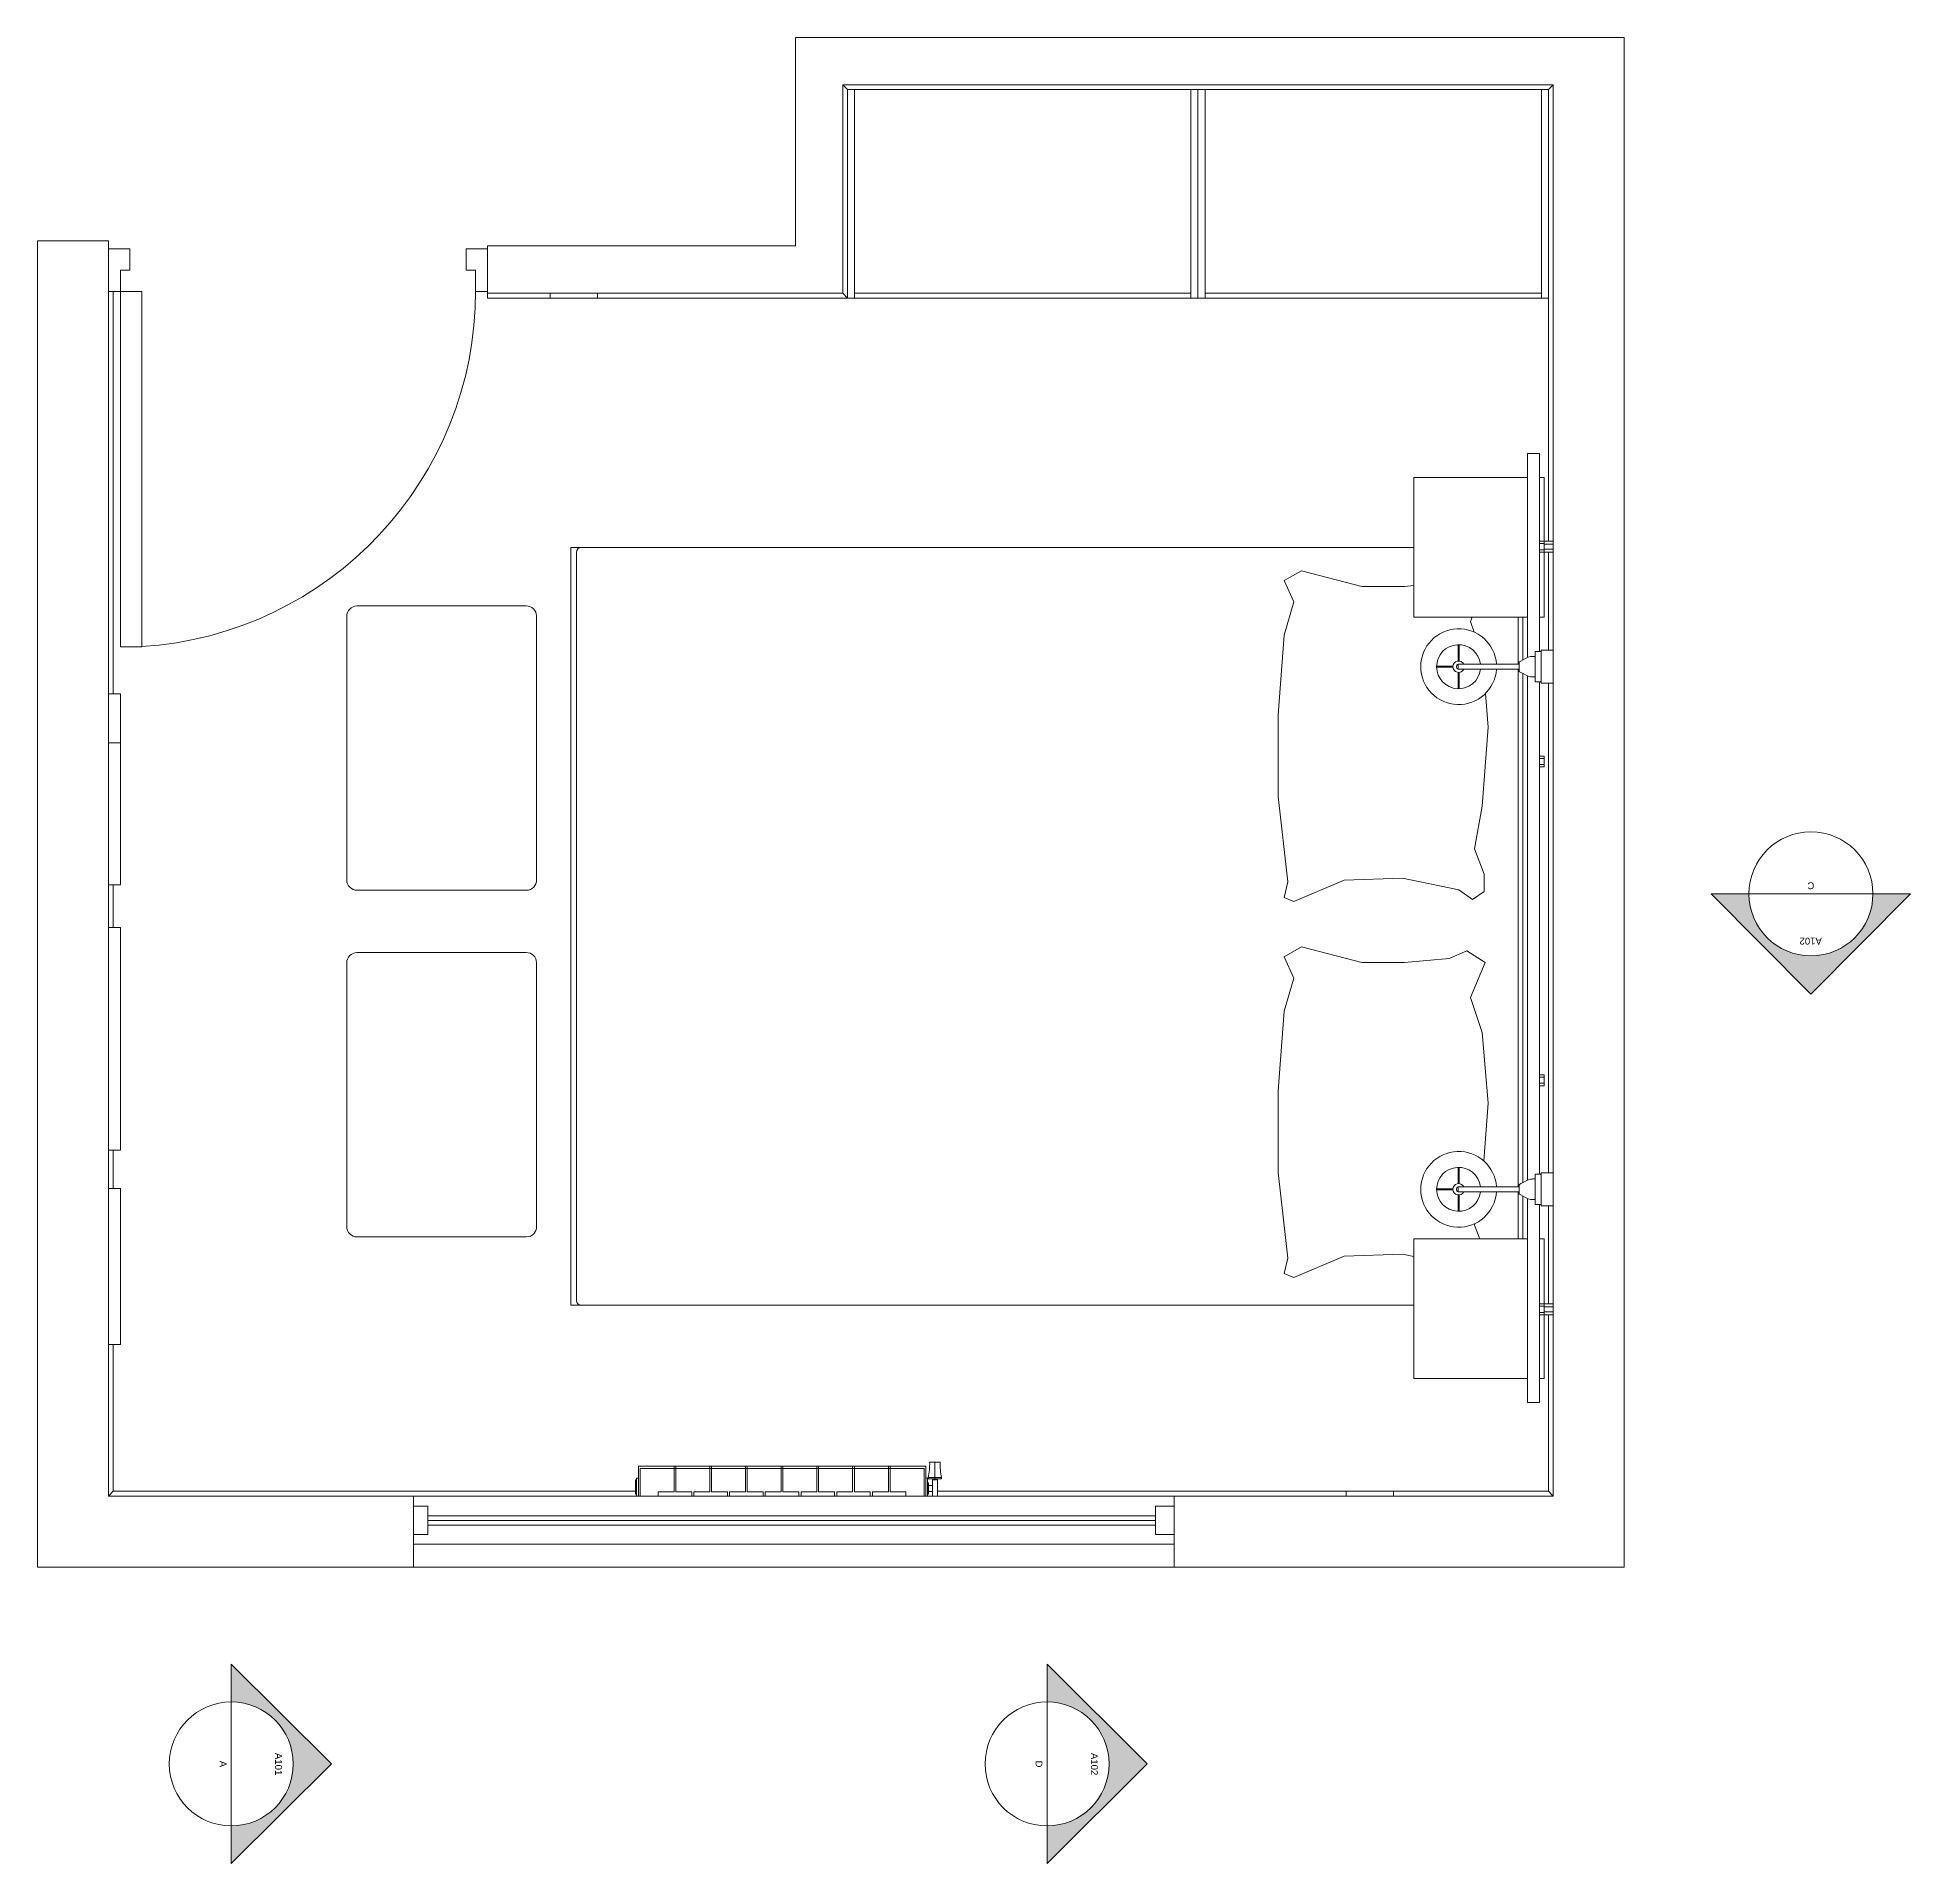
# Model space of a CAD drawing. Header units: centimetres. Extents: x -16179 to 12840, y -10704 to 3856.
# Drawn here: x -1934.88 to -1895.33, y -5185.55 to -5147 of the extents above; entities that cross this region are included whole.
import ezdxf

# ---------------------------------------------------------------- set-up
doc = ezdxf.new("R2010")
doc.units = ezdxf.units.CM
doc.header["$MEASUREMENT"] = 0
for name, color, linetype, lineweight in [('0_Num_Penna__2', 2, 'Continuous', 18), ('0_Num_Penna__200', 200, 'Continuous', 18), ('0_Num_Penna__5', 5, 'Continuous', 18), ('0_Num_Penna__7', 7, 'Continuous', 18), ('A-FLOR-LEVL_Num_Penna__5', 5, 'Continuous', 18), ('A-FURN_Num_Penna__8', 8, 'Continuous', 18), ('A-PRSP-1_Num_Penna__7', 7, 'Continuous', 18), ('A-SECT-MCUT_Num_Penna__5', 5, 'Continuous', 18), ('A-WALL-FULL-EXTR_Num_Penna__200', 200, 'Continuous', 18), ('A-WALL-FULL-EXTR_Num_Penna__5', 5, 'Continuous', 18), ('A-WALL-FULL-INTR_Num_Penna__5', 5, 'Continuous', 18), ('A-WALL-FULL-INTR_Num_Penna__7', 7, 'Continuous', 18), ('A-WALL-FULL_Num_Penna__5', 5, 'Continuous', 18), ('particolari_Num_Penna__5', 5, 'Continuous', 18), ('particolari_Num_Penna__6', 6, 'Continuous', 18)]:
    doc.layers.add(name, color=color, linetype=linetype, lineweight=lineweight)
doc.styles.add('GENERATED_STYLE_1', font='Arial.ttf')

msp = doc.modelspace()

# ---------------------------------------------------------------- hatches: boundary and pattern name
at = {"layer": 'A-PRSP-1_Num_Penna__7', "linetype": 'Continuous', "lineweight": 18}
for points in [[(-1895.331, -5165.079), (-1896.125, -5165.079, -1), (-1898.744, -5165.079), (-1899.538, -5165.079), (-1897.434, -5167.194)], [(-1930.784, -5181.344), (-1930.784, -5182.138, -1), (-1930.784, -5184.757), (-1930.784, -5185.551), (-1928.669, -5183.447)], [(-1913.56, -5181.344), (-1913.56, -5182.138, -1), (-1913.56, -5184.757), (-1913.56, -5185.551), (-1911.445, -5183.447)]]:
    msp.add_hatch(color=7, dxfattribs=at).paths.add_polyline_path(points)

# ---------------------------------------------------------------- linework, layer by layer
at = {"layer": '0_Num_Penna__2', "color": 2, "linetype": 'Continuous', "lineweight": 18}
for p, q in [((-1933.375, -5151.464), (-1932.925, -5151.464)), ((-1932.925, -5151.464), (-1932.925, -5151.914)), ((-1925.375, -5151.464), (-1925.825, -5151.464)), ((-1925.825, -5151.464), (-1925.825, -5151.914)), ((-1932.925, -5151.914), (-1933.125, -5151.914)), ((-1933.125, -5151.914), (-1933.125, -5152.364)), ((-1925.825, -5151.914), (-1925.625, -5151.914)), ((-1925.625, -5151.914), (-1925.625, -5152.364)), ((-1933.125, -5152.364), (-1933.375, -5152.364)), ((-1925.625, -5152.364), (-1925.375, -5152.364))]:
    msp.add_line(p, q, dxfattribs=at)
at = {"layer": '0_Num_Penna__2', "color": 2, "linetype": 'Continuous', "lineweight": 18, "flags": 128}
msp.add_lwpolyline([(-1932.675, -5159.864), (-1932.675, -5152.364), (-1933.125, -5152.364), (-1933.125, -5159.864)], close=True, dxfattribs=at)
at = {"layer": '0_Num_Penna__2', "color": 2, "linetype": 'Continuous', "lineweight": 18}
msp.add_arc((-1933.143, -5152.357), 7.517, 273.5649, 0.0974, dxfattribs=at)
at = {"layer": '0_Num_Penna__200', "color": 200, "linetype": 'Continuous', "lineweight": 18}
for p, q in [((-1917.875, -5148), (-1917.775, -5148.1)), ((-1902.975, -5148.1), (-1902.875, -5148)), ((-1925.375, -5152.4), (-1925.375, -5152.5)), ((-1925.375, -5152.5), (-1924.049, -5152.5)), ((-1923.049, -5152.5), (-1917.775, -5152.5)), ((-1917.875, -5152.4), (-1917.775, -5152.5)), ((-1933.375, -5177.792), (-1933.275, -5177.692)), ((-1902.975, -5177.692), (-1902.875, -5177.792))]:
    msp.add_line(p, q, dxfattribs=at)
at = {"layer": '0_Num_Penna__5', "color": 5, "linetype": 'Continuous', "lineweight": 18}
for p, q in [((-1918.875, -5147), (-1918.875, -5151.4)), ((-1917.875, -5147), (-1918.875, -5147)), ((-1902.875, -5147), (-1917.875, -5147)), ((-1902.875, -5147), (-1901.375, -5147)), ((-1902.875, -5148), (-1917.875, -5148)), ((-1917.875, -5148), (-1917.875, -5152.4)), ((-1925.375, -5151.4), (-1918.875, -5151.4)), ((-1925.375, -5152.364), (-1925.375, -5152.4)), ((-1917.875, -5152.4), (-1918.875, -5152.4)), ((-1910.874, -5178.774), (-1910.874, -5178.807))]:
    msp.add_line(p, q, dxfattribs=at)
at = {"layer": '0_Num_Penna__7', "color": 7, "linetype": 'Continuous', "lineweight": 18}
for p, q in [((-1896.125, -5165.079), (-1898.744, -5165.079)), ((-1930.784, -5182.138), (-1930.784, -5184.757)), ((-1913.56, -5182.138), (-1913.56, -5184.757))]:
    msp.add_line(p, q, dxfattribs=at)
at = {"layer": 'A-FLOR-LEVL_Num_Penna__5', "color": 5, "linetype": 'Continuous', "lineweight": 18}
for p, q in [((-1910.874, -5178.807), (-1926.936, -5178.807)), ((-1934.875, -5179.292), (-1902.875, -5179.292))]:
    msp.add_line(p, q, dxfattribs=at)
at = {"layer": 'A-FURN_Num_Penna__8', "color": 8, "linetype": 'Continuous', "lineweight": 18}
for p, q in [((-1917.775, -5148.1), (-1917.775, -5152.5)), ((-1917.775, -5148.1), (-1903.125, -5148.1)), ((-1917.625, -5152.5), (-1917.625, -5148.1)), ((-1910.525, -5152.5), (-1910.525, -5148.1)), ((-1910.375, -5148.1), (-1910.375, -5152.5)), ((-1910.225, -5152.5), (-1910.225, -5148.1)), ((-1903.125, -5152.5), (-1903.125, -5148.1)), ((-1903.125, -5148.1), (-1902.975, -5148.1)), ((-1902.975, -5152.5), (-1902.975, -5148.1)), ((-1924.049, -5152.4), (-1924.049, -5152.5)), ((-1924.049, -5152.5), (-1923.049, -5152.5)), ((-1923.049, -5152.5), (-1923.049, -5152.4)), ((-1917.775, -5152.5), (-1902.975, -5152.5)), ((-1910.525, -5152.4), (-1917.625, -5152.4)), ((-1910.225, -5152.4), (-1903.125, -5152.4)), ((-1903.415, -5157.764), (-1903.415, -5155.786)), ((-1903.415, -5155.786), (-1903.165, -5155.786)), ((-1903.165, -5155.786), (-1903.165, -5159.966)), ((-1903.415, -5156.286), (-1905.815, -5156.286)), ((-1905.815, -5156.286), (-1905.815, -5159.236)), ((-1903.165, -5156.286), (-1903.065, -5156.286)), ((-1903.065, -5156.286), (-1903.065, -5157.636)), ((-1923.615, -5157.764), (-1923.615, -5173.764)), ((-1905.815, -5157.764), (-1923.615, -5157.764)), ((-1923.497, -5157.865), (-1923.497, -5157.871)), ((-1923.497, -5157.871), (-1923.497, -5173.664)), ((-1903.415, -5157.764), (-1903.415, -5160.09)), ((-1903.065, -5157.864), (-1903.065, -5159.236)), ((-1908.558, -5158.465), (-1908.189, -5158.26)), ((-1908.353, -5158.917), (-1908.558, -5158.465)), ((-1908.189, -5158.26), (-1906.917, -5158.588)), ((-1908.558, -5159.615), (-1908.353, -5158.917)), ((-1906.917, -5158.588), (-1906.015, -5158.588)), ((-1906.015, -5158.588), (-1905.815, -5158.571)), ((-1905.815, -5159.236), (-1903.415, -5159.236)), ((-1904.583, -5159.236), (-1904.62, -5159.327)), ((-1904.62, -5159.327), (-1904.545, -5159.554)), ((-1903.615, -5159.236), (-1903.615, -5160.229)), ((-1903.515, -5160.143), (-1903.515, -5159.236)), ((-1903.065, -5159.236), (-1903.165, -5159.236)), ((-1908.681, -5161.298), (-1908.558, -5159.615)), ((-1903.308, -5160.066), (-1903.254, -5160.066)), ((-1903.254, -5159.966), (-1903.126, -5159.966)), ((-1903.254, -5160.501), (-1903.254, -5159.966)), ((-1903.126, -5159.966), (-1903.126, -5159.936)), ((-1903.126, -5159.936), (-1902.875, -5159.936)), ((-1903.126, -5159.966), (-1903.126, -5159.936)), ((-1903.126, -5159.966), (-1903.126, -5160.631)), ((-1904.884, -5160.339), (-1904.884, -5160.229)), ((-1904.884, -5160.229), (-1903.597, -5160.229)), ((-1904.884, -5160.339), (-1903.597, -5160.339)), ((-1903.615, -5160.339), (-1903.615, -5171.262)), ((-1903.597, -5160.384), (-1903.597, -5160.184)), ((-1903.515, -5171.176), (-1903.515, -5160.425)), ((-1903.415, -5160.478), (-1903.415, -5171.123)), ((-1903.308, -5160.501), (-1903.254, -5160.501)), ((-1903.254, -5160.501), (-1903.254, -5160.601)), ((-1933.375, -5160.857), (-1933.125, -5160.857)), ((-1933.125, -5160.857), (-1933.125, -5161.892)), ((-1904.307, -5160.852), (-1904.247, -5161.557)), ((-1903.126, -5160.601), (-1903.254, -5160.601)), ((-1903.165, -5160.601), (-1903.165, -5170.999)), ((-1903.126, -5160.571), (-1903.126, -5160.601)), ((-1903.126, -5160.631), (-1902.875, -5160.631)), ((-1908.681, -5163.022), (-1908.681, -5161.298)), ((-1904.247, -5161.557), (-1904.374, -5163.227)), ((-1933.125, -5161.892), (-1933.375, -5161.892)), ((-1933.125, -5164.892), (-1933.125, -5161.892)), ((-1908.476, -5164.828), (-1908.681, -5163.022)), ((-1904.374, -5163.227), (-1904.538, -5164.13)), ((-1904.538, -5164.13), (-1904.333, -5164.664)), ((-1908.558, -5165.156), (-1908.476, -5164.828)), ((-1907.286, -5164.787), (-1908.353, -5165.239)), ((-1906.056, -5164.746), (-1907.286, -5164.787)), ((-1904.866, -5164.992), (-1906.056, -5164.746)), ((-1904.333, -5164.664), (-1904.333, -5165.033)), ((-1933.375, -5164.892), (-1933.125, -5164.892)), ((-1908.558, -5165.156), (-1908.353, -5165.239)), ((-1904.579, -5165.197), (-1904.866, -5164.992)), ((-1904.333, -5165.033), (-1904.579, -5165.197)), ((-1933.125, -5165.792), (-1933.375, -5165.792)), ((-1933.125, -5170.492), (-1933.125, -5165.792)), ((-1908.558, -5166.406), (-1908.189, -5166.2)), ((-1908.353, -5166.857), (-1908.558, -5166.406)), ((-1908.189, -5166.2), (-1906.917, -5166.529)), ((-1905.071, -5166.447), (-1904.702, -5166.283)), ((-1904.702, -5166.283), (-1904.314, -5166.525)), ((-1906.917, -5166.529), (-1906.015, -5166.529)), ((-1906.015, -5166.529), (-1905.071, -5166.447)), ((-1904.314, -5166.525), (-1904.62, -5167.268)), ((-1908.558, -5167.555), (-1908.353, -5166.857)), ((-1908.681, -5169.238), (-1908.558, -5167.555)), ((-1904.62, -5167.268), (-1904.374, -5168.007)), ((-1904.374, -5168.007), (-1904.247, -5169.498)), ((-1908.681, -5170.962), (-1908.681, -5169.238)), ((-1904.247, -5169.498), (-1904.34, -5170.719)), ((-1933.375, -5170.492), (-1933.125, -5170.492)), ((-1908.476, -5172.769), (-1908.681, -5170.962)), ((-1903.308, -5171.099), (-1903.254, -5171.099)), ((-1903.254, -5170.999), (-1903.126, -5170.999)), ((-1903.254, -5171.534), (-1903.254, -5170.999)), ((-1903.126, -5170.999), (-1903.126, -5170.969)), ((-1903.126, -5170.969), (-1902.875, -5170.969)), ((-1903.126, -5170.999), (-1903.126, -5170.969)), ((-1903.126, -5170.999), (-1903.126, -5171.664)), ((-1933.125, -5171.302), (-1933.375, -5171.302)), ((-1933.125, -5174.592), (-1933.125, -5171.302)), ((-1904.884, -5171.372), (-1904.884, -5171.262)), ((-1904.884, -5171.262), (-1903.597, -5171.262)), ((-1904.884, -5171.372), (-1903.597, -5171.372)), ((-1903.615, -5171.372), (-1903.615, -5172.364)), ((-1903.597, -5171.417), (-1903.597, -5171.217)), ((-1903.515, -5172.364), (-1903.515, -5171.458)), ((-1903.415, -5171.511), (-1903.415, -5173.764)), ((-1903.308, -5171.534), (-1903.254, -5171.534)), ((-1903.254, -5171.534), (-1903.254, -5171.634)), ((-1903.126, -5171.634), (-1903.254, -5171.634)), ((-1903.165, -5171.634), (-1903.165, -5175.814)), ((-1903.126, -5171.634), (-1903.126, -5171.664)), ((-1903.126, -5171.664), (-1902.875, -5171.664)), ((-1903.415, -5172.364), (-1905.815, -5172.364)), ((-1905.815, -5172.364), (-1905.815, -5175.314)), ((-1904.533, -5172.042), (-1904.538, -5172.071)), ((-1904.538, -5172.071), (-1904.425, -5172.364)), ((-1903.165, -5172.364), (-1903.065, -5172.364)), ((-1903.065, -5172.364), (-1903.065, -5173.737)), ((-1908.558, -5173.097), (-1908.476, -5172.769)), ((-1907.286, -5172.728), (-1908.353, -5173.179)), ((-1906.056, -5172.687), (-1907.286, -5172.728)), ((-1905.815, -5172.736), (-1906.056, -5172.687)), ((-1908.353, -5173.179), (-1908.558, -5173.097)), ((-1923.615, -5173.764), (-1905.815, -5173.764)), ((-1903.415, -5173.764), (-1903.415, -5175.814)), ((-1903.065, -5173.964), (-1903.065, -5175.314)), ((-1933.375, -5174.592), (-1933.125, -5174.592)), ((-1905.815, -5175.314), (-1903.415, -5175.314)), ((-1903.415, -5175.314), (-1903.415, -5175.814)), ((-1903.065, -5175.314), (-1903.165, -5175.314)), ((-1903.415, -5175.814), (-1903.165, -5175.814)), ((-1906.248, -5177.692), (-1907.248, -5177.692)), ((-1907.248, -5177.692), (-1907.248, -5177.792)), ((-1906.248, -5177.792), (-1906.248, -5177.692))]:
    msp.add_line(p, q, dxfattribs=at)
at = {"layer": 'A-FURN_Num_Penna__8', "color": 8, "linetype": 'Continuous', "lineweight": 18, "flags": 128}
for points in [[(-1924.549, -5165.004, 0.414214), (-1924.339, -5164.787), (-1924.339, -5159.212, 0.414214), (-1924.556, -5159.002), (-1928.13, -5159.002, 0.414214), (-1928.346, -5159.221), (-1928.346, -5164.788, 0.414214), (-1928.128, -5165.004)], [(-1924.549, -5172.321, 0.414214), (-1924.339, -5172.104), (-1924.339, -5166.529, 0.414214), (-1924.556, -5166.319), (-1928.13, -5166.319, 0.414214), (-1928.346, -5166.538), (-1928.346, -5172.105, 0.414214), (-1928.128, -5172.321)]]:
    msp.add_lwpolyline(points, format="xyb", close=True, dxfattribs=at)
at = {"layer": 'A-FURN_Num_Penna__8', "color": 8, "linetype": 'Continuous', "lineweight": 18}
for centre, radius, start, end in [((-1923.394, -5157.867), 0.103, 94.0082, 178.8728), ((-1904.871, -5160.284), 0.8, 3.9955, 356.1111), ((-1904.871, -5160.284), 0.465, 6.885, 353.2993), ((-1904.871, -5160.284), 0.12, 27.6794, 333.1187), ((-1904.852, -5160.284), 0.0639, 120.5515, 239.4485), ((-1904.871, -5171.317), 0.8, 3.9955, 356.1111), ((-1904.871, -5171.317), 0.465, 6.885, 353.2993), ((-1904.871, -5171.317), 0.12, 27.6794, 333.1187), ((-1904.852, -5171.317), 0.0639, 120.5515, 239.4485), ((-1923.396, -5173.663), 0.101, 180.7492, 269.2508)]:
    msp.add_arc(centre, radius, start, end, dxfattribs=at)
for points in [[(-1903.308, -5160.066), (-1903.308, -5160.066), (-1903.38, -5160.065), (-1903.458, -5160.111), (-1903.536, -5160.156), (-1903.597, -5160.184), (-1903.597, -5160.184)], [(-1903.308, -5160.501), (-1903.308, -5160.501), (-1903.38, -5160.502), (-1903.458, -5160.457), (-1903.536, -5160.411), (-1903.597, -5160.384), (-1903.597, -5160.384)], [(-1903.308, -5171.099), (-1903.308, -5171.099), (-1903.38, -5171.098), (-1903.458, -5171.144), (-1903.536, -5171.189), (-1903.597, -5171.217), (-1903.597, -5171.217)], [(-1903.308, -5171.534), (-1903.308, -5171.534), (-1903.38, -5171.535), (-1903.458, -5171.49), (-1903.536, -5171.444), (-1903.597, -5171.417), (-1903.597, -5171.417)]]:
    msp.add_open_spline(points, degree=3, knots=[0, 0, 0, 0, 1, 1, 1, 2, 2, 2, 2], dxfattribs=at)
at = {"layer": 'A-PRSP-1_Num_Penna__7', "color": 7, "linetype": 'Continuous', "lineweight": 18}
for p, q in [((-1898.744, -5165.079), (-1899.538, -5165.079)), ((-1899.538, -5165.079), (-1897.434, -5167.194)), ((-1895.331, -5165.079), (-1897.434, -5167.194)), ((-1896.125, -5165.079), (-1895.331, -5165.079)), ((-1930.784, -5182.138), (-1930.784, -5181.344)), ((-1930.784, -5181.344), (-1928.669, -5183.447)), ((-1913.56, -5182.138), (-1913.56, -5181.344)), ((-1913.56, -5181.344), (-1911.445, -5183.447)), ((-1930.784, -5185.551), (-1928.669, -5183.447)), ((-1913.56, -5185.551), (-1911.445, -5183.447)), ((-1930.784, -5184.757), (-1930.784, -5185.551)), ((-1913.56, -5184.757), (-1913.56, -5185.551))]:
    msp.add_line(p, q, dxfattribs=at)
for centre in [(-1897.434, -5165.079), (-1930.784, -5183.447), (-1913.56, -5183.447)]:
    msp.add_circle(centre, 1.309, dxfattribs=at)
at = {"layer": 'A-SECT-MCUT_Num_Penna__5', "color": 5, "linetype": 'Continuous', "lineweight": 18}
for p, q in [((-1926.936, -5177.792), (-1926.936, -5179.292)), ((-1910.874, -5179.292), (-1910.874, -5177.792))]:
    msp.add_line(p, q, dxfattribs=at)
at = {"layer": 'A-WALL-FULL-EXTR_Num_Penna__200', "color": 200, "linetype": 'Continuous', "lineweight": 18, "flags": 128}
for points in [[(-1933.275, -5160.857), (-1933.275, -5152.364)], [(-1902.975, -5152.5), (-1902.975, -5157.636)], [(-1902.975, -5157.864), (-1902.975, -5159.936)], [(-1902.975, -5160.631), (-1902.975, -5170.969)], [(-1933.275, -5165.792), (-1933.275, -5164.892)], [(-1933.275, -5171.302), (-1933.275, -5170.492)], [(-1902.975, -5171.664), (-1902.975, -5173.737)], [(-1902.975, -5173.964), (-1902.975, -5177.692), (-1906.248, -5177.692)], [(-1922.25, -5177.692), (-1933.275, -5177.692), (-1933.275, -5174.592)], [(-1907.248, -5177.692), (-1915.877, -5177.692)]]:
    msp.add_lwpolyline(points, dxfattribs=at)
at = {"layer": 'A-WALL-FULL-EXTR_Num_Penna__5', "color": 5, "linetype": 'Continuous', "lineweight": 18}
for p, q in [((-1901.375, -5179.292), (-1901.375, -5147)), ((-1934.875, -5179.292), (-1934.875, -5151.292)), ((-1902.875, -5179.292), (-1901.375, -5179.292))]:
    msp.add_line(p, q, dxfattribs=at)
at = {"layer": 'A-WALL-FULL-EXTR_Num_Penna__5', "color": 5, "linetype": 'Continuous', "lineweight": 18, "flags": 128}
msp.add_lwpolyline([(-1902.875, -5148), (-1902.875, -5177.792), (-1933.375, -5177.792), (-1933.375, -5151.292)], dxfattribs=at)
at = {"layer": 'A-WALL-FULL-INTR_Num_Penna__5', "color": 5, "linetype": 'Continuous', "lineweight": 18}
for p, q in [((-1925.375, -5151.464), (-1925.375, -5151.4)), ((-1925.375, -5152.4), (-1918.875, -5152.4))]:
    msp.add_line(p, q, dxfattribs=at)
at = {"layer": 'A-WALL-FULL-INTR_Num_Penna__7', "color": 7, "linetype": 'Continuous', "lineweight": 18}
for p, q in [((-1918.895, -5151.4), (-1918.89, -5151.4)), ((-1925.375, -5152.4), (-1925.37, -5152.4))]:
    msp.add_line(p, q, dxfattribs=at)
at = {"layer": 'A-WALL-FULL_Num_Penna__5', "color": 5, "linetype": 'Continuous', "lineweight": 18}
msp.add_line((-1934.875, -5151.292), (-1933.375, -5151.292), dxfattribs=at)
at = {"layer": 'particolari_Num_Penna__5', "color": 5, "linetype": 'Continuous', "lineweight": 18}
msp.add_line((-1925.375, -5152.364), (-1925.375, -5151.464), dxfattribs=at)
at = {"layer": 'particolari_Num_Penna__6', "color": 6, "linetype": 'Continuous', "lineweight": 18}
for p, q in [((-1903.165, -5157.636), (-1903.065, -5157.636)), ((-1903.065, -5157.686), (-1903.165, -5157.686)), ((-1903.065, -5157.636), (-1903.065, -5157.864)), ((-1903.065, -5157.636), (-1902.875, -5157.636)), ((-1902.875, -5157.696), (-1903.065, -5157.696)), ((-1902.875, -5157.636), (-1902.875, -5157.864)), ((-1903.065, -5157.814), (-1903.165, -5157.814)), ((-1903.165, -5157.864), (-1903.065, -5157.864)), ((-1902.875, -5157.804), (-1903.065, -5157.804)), ((-1903.065, -5157.864), (-1902.875, -5157.864)), ((-1904.881, -5159.82), (-1904.881, -5160.165)), ((-1904.861, -5160.165), (-1904.861, -5159.82)), ((-1904.991, -5160.274), (-1905.336, -5160.274)), ((-1905.336, -5160.294), (-1904.991, -5160.294)), ((-1904.881, -5160.404), (-1904.881, -5160.749)), ((-1904.861, -5160.404), (-1904.861, -5160.749)), ((-1903.165, -5162.174), (-1903.065, -5162.174)), ((-1903.065, -5162.224), (-1903.165, -5162.224)), ((-1903.065, -5162.351), (-1903.165, -5162.351)), ((-1903.165, -5162.401), (-1903.065, -5162.401)), ((-1903.065, -5162.174), (-1903.065, -5162.401)), ((-1903.165, -5168.901), (-1903.065, -5168.901)), ((-1903.065, -5168.951), (-1903.165, -5168.951)), ((-1903.065, -5169.079), (-1903.165, -5169.079)), ((-1903.165, -5169.129), (-1903.065, -5169.129)), ((-1903.065, -5168.901), (-1903.065, -5169.129)), ((-1904.881, -5170.852), (-1904.881, -5171.198)), ((-1904.861, -5171.198), (-1904.861, -5170.852)), ((-1904.991, -5171.307), (-1905.336, -5171.307)), ((-1905.336, -5171.327), (-1904.991, -5171.327)), ((-1904.881, -5171.437), (-1904.881, -5171.782)), ((-1904.861, -5171.437), (-1904.861, -5171.782)), ((-1903.165, -5173.737), (-1903.065, -5173.737)), ((-1903.065, -5173.787), (-1903.165, -5173.787)), ((-1903.065, -5173.914), (-1903.165, -5173.914)), ((-1903.065, -5173.737), (-1903.065, -5173.964)), ((-1903.065, -5173.737), (-1902.875, -5173.737)), ((-1902.875, -5173.797), (-1903.065, -5173.797)), ((-1902.875, -5173.904), (-1903.065, -5173.904)), ((-1902.875, -5173.737), (-1902.875, -5173.964)), ((-1902.875, -5173.737), (-1902.875, -5173.797)), ((-1902.875, -5173.964), (-1902.875, -5173.904)), ((-1903.165, -5173.964), (-1903.065, -5173.964)), ((-1903.065, -5173.964), (-1902.875, -5173.964)), ((-1915.905, -5177.078), (-1916.04, -5177.078)), ((-1915.929, -5177.078), (-1915.929, -5177.428)), ((-1915.905, -5177.078), (-1915.819, -5177.078)), ((-1915.819, -5177.105), (-1915.819, -5177.078)), ((-1922.25, -5177.755), (-1922.25, -5177.452)), ((-1922.225, -5177.452), (-1922.25, -5177.452)), ((-1922.186, -5177.415), (-1922.225, -5177.415)), ((-1922.225, -5177.792), (-1922.225, -5177.415)), ((-1921.433, -5177.163), (-1921.397, -5177.163)), ((-1921.433, -5177.208), (-1921.397, -5177.208)), ((-1918.383, -5177.163), (-1918.418, -5177.163)), ((-1918.418, -5177.163), (-1918.418, -5177.7)), ((-1918.383, -5177.7), (-1918.383, -5177.163)), ((-1916.122, -5177.415), (-1916.084, -5177.415)), ((-1916.084, -5177.792), (-1916.084, -5177.415)), ((-1916.084, -5177.514), (-1916.064, -5177.514)), ((-1915.786, -5177.404), (-1916.073, -5177.404)), ((-1916.073, -5177.404), (-1916.073, -5177.428)), ((-1915.786, -5177.428), (-1916.073, -5177.428)), ((-1916.064, -5177.755), (-1916.064, -5177.514)), ((-1915.982, -5177.792), (-1915.982, -5177.448)), ((-1915.877, -5177.448), (-1915.982, -5177.448)), ((-1915.957, -5177.448), (-1915.957, -5177.428)), ((-1915.902, -5177.448), (-1915.902, -5177.428)), ((-1915.877, -5177.792), (-1915.877, -5177.448)), ((-1915.786, -5177.404), (-1915.786, -5177.428)), ((-1922.225, -5177.755), (-1922.25, -5177.755)), ((-1918.755, -5177.7), (-1918.755, -5177.792)), ((-1918.418, -5177.7), (-1918.755, -5177.7)), ((-1918.046, -5177.7), (-1918.383, -5177.7)), ((-1918.046, -5177.792), (-1918.046, -5177.7)), ((-1916.084, -5177.755), (-1916.064, -5177.755)), ((-1915.982, -5177.572), (-1916.064, -5177.572)), ((-1915.982, -5177.697), (-1916.064, -5177.697)), ((-1926.636, -5178.007), (-1926.936, -5178.007)), ((-1926.636, -5178.607), (-1926.636, -5178.007)), ((-1911.268, -5178.207), (-1926.636, -5178.207)), ((-1911.268, -5178.307), (-1926.636, -5178.307)), ((-1910.874, -5178.007), (-1911.268, -5178.007)), ((-1911.268, -5178.607), (-1911.268, -5178.007)), ((-1926.636, -5178.607), (-1926.936, -5178.607)), ((-1911.268, -5178.407), (-1926.636, -5178.407)), ((-1910.874, -5178.607), (-1911.268, -5178.607))]:
    msp.add_line(p, q, dxfattribs=at)
at = {"layer": 'particolari_Num_Penna__6', "color": 6, "linetype": 'Continuous', "lineweight": 18, "flags": 128}
for points in [[(-1921.433, -5177.163), (-1922.186, -5177.163), (-1922.186, -5177.792)], [(-1921.433, -5177.208), (-1922.151, -5177.208), (-1922.151, -5177.792)], [(-1921.769, -5177.792), (-1921.769, -5177.7), (-1921.433, -5177.7), (-1921.433, -5177.163)], [(-1916.122, -5177.792), (-1916.122, -5177.163), (-1921.397, -5177.163)], [(-1921.397, -5177.163), (-1921.397, -5177.7), (-1921.061, -5177.7)], [(-1916.157, -5177.792), (-1916.157, -5177.208), (-1921.397, -5177.208)], [(-1921.016, -5177.792), (-1921.016, -5177.7), (-1920.679, -5177.7), (-1920.679, -5177.163), (-1920.644, -5177.163), (-1920.644, -5177.7), (-1920.307, -5177.7)], [(-1919.554, -5177.792), (-1919.554, -5177.7), (-1919.89, -5177.7), (-1919.89, -5177.163), (-1919.926, -5177.163), (-1919.926, -5177.7), (-1920.262, -5177.7)], [(-1918.8, -5177.792), (-1918.8, -5177.7), (-1919.137, -5177.7), (-1919.137, -5177.163), (-1919.172, -5177.163), (-1919.172, -5177.7), (-1919.509, -5177.7)], [(-1917.293, -5177.792), (-1917.293, -5177.7), (-1917.629, -5177.7), (-1917.629, -5177.163), (-1917.665, -5177.163), (-1917.665, -5177.7), (-1918.001, -5177.7)], [(-1916.539, -5177.792), (-1916.539, -5177.7), (-1916.876, -5177.7), (-1916.876, -5177.163), (-1916.911, -5177.163), (-1916.911, -5177.7), (-1917.248, -5177.7)], [(-1921.061, -5177.7), (-1921.061, -5177.792)], [(-1920.307, -5177.7), (-1920.307, -5177.792)], [(-1920.262, -5177.7), (-1920.262, -5177.792)], [(-1919.509, -5177.7), (-1919.509, -5177.792)], [(-1918.001, -5177.7), (-1918.001, -5177.792)], [(-1917.248, -5177.7), (-1917.248, -5177.792)]]:
    msp.add_lwpolyline(points, dxfattribs=at)
at = {"layer": 'particolari_Num_Penna__6', "color": 6, "linetype": 'Continuous', "lineweight": 18}
for centre, start, end in [((-1917.249, -5177.12), 346.4179, 1.9746), ((-1914.61, -5177.12), 178.0254, 193.5821)]:
    msp.add_arc(centre, 1.21, start, end, dxfattribs=at)

# ---------------------------------------------------------------- texts
at = {"layer": '0_Num_Penna__7', "color": 7, "linetype": 'Continuous', "lineweight": 18, "char_height": 0.1447, "attachment_point": 1, "style": 'GENERATED_STYLE_1'}
for s, insert, rotation in [('\\A1;C', (-1897.363, -5164.98), 180), ('\\A1;A102', (-1897.203, -5166.15), 180), ('\\A1;A', (-1930.884, -5183.381), 270), ('\\A1;A101', (-1929.713, -5183.216), 270), ('\\A1;D', (-1913.66, -5183.376), 270), ('\\A1;A102', (-1912.489, -5183.216), 270)]:
    msp.add_mtext(s, dxfattribs=dict(at, insert=insert, rotation=rotation))

doc.saveas('drawing.dxf')
